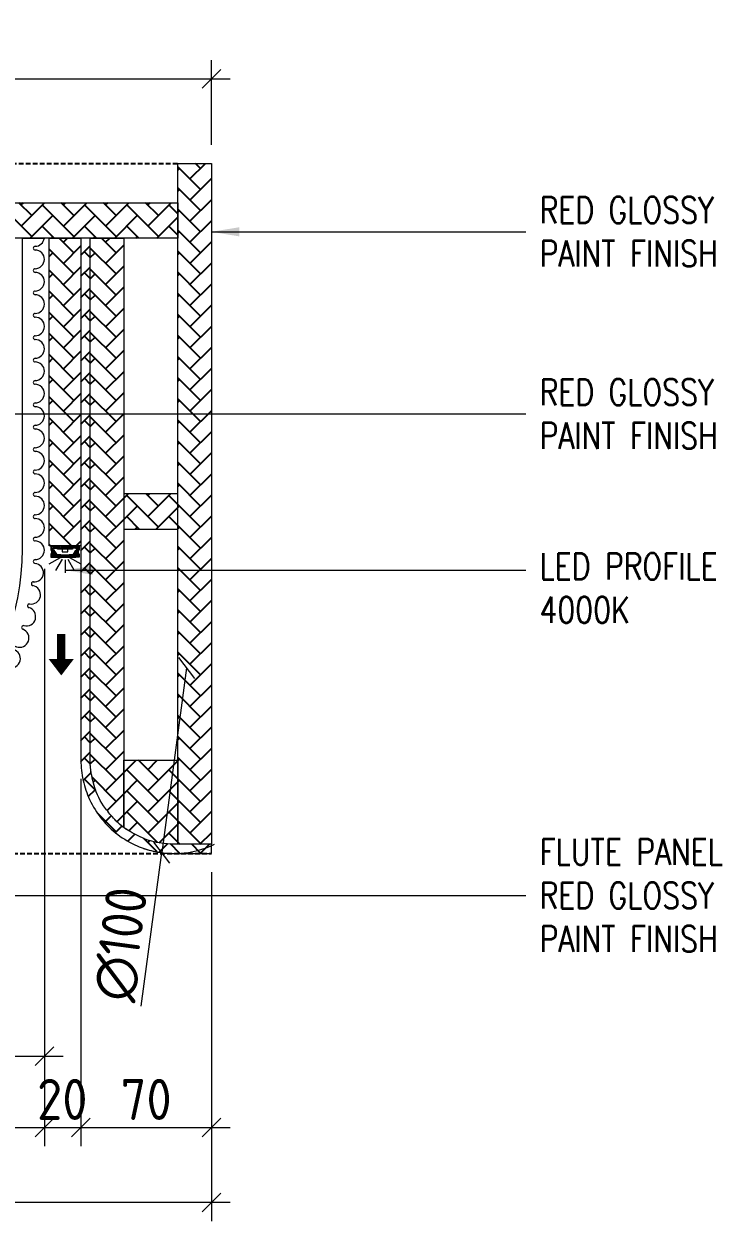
# Model space of a CAD drawing. Header units: millimetres. Extents: x 539949 to 547802, y -525020 to -515511.
# Drawn here: x 542594 to 542968, y -523536 to -522894 of the extents above; entities that cross this region are included whole.
import ezdxf

# ---------------------------------------------------------------- set-up
doc = ezdxf.new("R2010")
doc.units = ezdxf.units.MM
doc.header["$LTSCALE"] = 5
doc.header["$MEASUREMENT"] = 0
doc.set_wipeout_variables(frame=1)
doc.header["$PDMODE"] = 35
doc.linetypes.add('DASHED', pattern=[0.75, 0.5, -0.25])
for name, color, linetype in [('Acrylic - opal', 9, 'Continuous'), ('DIM-10', 1, 'Continuous'), ('EL_LIGHTING', 2, 'Continuous'), ('HATCH', 8, 'Continuous'), ('L-Det Tag', 7, 'Continuous')]:
    doc.layers.add(name, color=color, linetype=linetype)
for name, color, linetype, lineweight in [('aluminium', 6, 'Continuous', 0), ('LED lights', 1, 'Continuous', 0), ('MDF', 41, 'Continuous', 0)]:
    doc.layers.add(name, color=color, linetype=linetype, lineweight=lineweight)
doc.layers.add('LED 4600K', color=41, linetype='Continuous', true_color=0xebd690)
doc.styles.add('ABRA', font='romans.shx', dxfattribs={"width": 0.8, "bigfont": 'bigfont.shx'})
doc.styles.add('ISOCP', font='isocp.shx')
doc.styles.get("Standard").update_dxf_attribs({"font": 'arial.ttf'})
doc.dimstyles.new('dim', dxfattribs={"dimtxt": 2, "dimasz": 2, "dimexe": 1, "dimexo": 1, "dimgap": 1, "dimtad": 1, "dimdec": 0, "dimdsep": 46, "dimtxsty": 'Standard', "dimblk": 'OBLIQUE', "dimcen": 0, "dimdle": 1, "dimclrd": 1, "dimclre": 1, "dimclrt": 1, "dimadec": 0, "dimazin": 0, "dimtfac": 1, "dimtdec": 0, "dimtix": 1, "dimtmove": 0, "dimatfit": 3, "dimfxl": 1, "dimlwd": 0, "dimlwe": 0, "dimarcsym": 0})
doc.dimstyles.new('DL - 10', dxfattribs={"dimscale": 10, "dimtxt": 2.2, "dimasz": 1, "dimexe": 1, "dimexo": 1, "dimgap": 0.4, "dimtad": 1, "dimdec": 0, "dimdsep": 46, "dimtxsty": 'ISOCP', "dimblk": 'OBLIQUE', "dimcen": 0.5, "dimdle": 1, "dimclrd": 256, "dimclre": 256, "dimclrt": 2, "dimadec": 0, "dimazin": 2, "dimtfac": 1, "dimtdec": 0, "dimtix": 1, "dimtmove": 1, "dimatfit": 3, "dimldrblk": 'OPEN90', "dimfxl": 1, "dimlwd": 9, "dimlwe": 9, "dimarcsym": 0})
pattern_1 = [(45, (14015.82022846141, -6019.838075066451), (0, 11.31370849898476), [24, -8]), (135, (14021.47708271141, -6014.181220816451), (9e-16, 11.31370849898476), [24, -8])]

# ---------------------------------------------------------------- blocks, each defined once
blk = doc.blocks.new('A$C3e9ea4c4')
at = {"layer": 'MDF'}
for p, q in [((128.3249224240566, 309.5067332097678), (140.278954432794, 309.5067332097678)), ((0, 0), (0, 11.64314068603562))]:
    blk.add_line(p, q, dxfattribs=at)
blk.add_lwpolyline([(128.3249224240566, 309.5067332097678), (128.324922424159, 142.6820913089323, -0.4107428669992408), (0, 11.64314068609383)], format="xyb", dxfattribs=at)
for centre, radius, start, end in [((135.3129736228148, 310.0889999827486), 5, 270.0000000133402, 353.3125405839946), ((135.3412560072029, 304.0890666409978), 1, 90.27007787238209, 269.729922127618), ((135.3129736228148, 298.0891332992469), 5, 270.0000000133402, 89.72992211427785), ((135.3412560072029, 292.089199957496), 1, 90.27007787238209, 269.729922127618), ((135.3129736228148, 286.0892666157451), 5, 270.0000000133402, 89.72992211427785), ((135.3412560072029, 280.0893332739943), 1, 90.27007787238209, 269.729922127618), ((135.3129736228148, 274.0893999322434), 5, 270.0000000133402, 89.72992211427785), ((135.3412560072029, 268.0894665904925), 1, 90.27007787238209, 269.729922127618), ((135.3129736228148, 262.0895332487416), 5, 270.0000000133402, 89.72992211427785), ((135.3412560072029, 256.0895999069908), 1, 90.27007787238209, 269.729922127618), ((135.3129736228148, 250.0896665652399), 5, 270.0000000133402, 89.72992211427785), ((135.3412560072029, 244.089733223489), 1, 90.27007787238209, 269.729922127618), ((135.3129736228148, 238.0897998817381), 5, 270.0000000133402, 89.72992211427785), ((135.3412560072029, 232.0898665399873), 1, 90.27007787238209, 269.729922127618), ((135.3129736228148, 226.0899331982364), 5, 270.0000000133402, 89.72992211427785), ((135.3412560072029, 220.0899998564855), 1, 90.27007787238209, 269.729922127618), ((135.3129736228148, 214.0900665147346), 5, 270.0000000133402, 89.72992211427785), ((135.3412560072029, 208.0901331729838), 1, 90.27007787238209, 269.729922127618), ((135.3129736228148, 202.0901998312329), 5, 270.0000000133402, 89.72992211427785), ((135.3412560072029, 196.090266489482), 1, 90.27007787238209, 269.729922127618), ((135.3129736228148, 190.0903331477311), 5, 270.0000000133402, 89.72992211427785), ((135.3412560072029, 184.0903998059803), 1, 90.27007787238209, 269.729922127618), ((135.3129736228148, 178.0904664642294), 5, 270.0000000133402, 89.72992211427785), ((135.3412560072029, 172.0905331224785), 1, 90.27007787238209, 269.729922127618), ((135.3129736228148, 166.0905997807276), 5, 270.0000000133402, 89.72992211427785), ((135.3412560072029, 160.0906664389768), 1, 90.27007787238209, 269.729922127618), ((135.3129736228148, 154.0907330972259), 5, 270.0000000133402, 89.72992211427785), ((135.3412560072029, 148.090799755475), 1, 90.27007787238209, 269.729922127618), ((135.3129736228148, 142.0908664137241), 5, 270.0000000133402, 89.72992211427785), ((135.3412560072029, 136.0909330719733), 1, 90.27007787238209, 269.729922127618), ((134.7898768008454, 130.109979442961), 5, 265.000000010094, 84.72992212105736), ((133.2245674174046, 118.2202742563677), 5, 260.0000000148117, 79.72992211993596), ((134.2942976197228, 124.1241439444129), 0.9999999999999998, 80.270077875439, 259.7299221336571), ((130.628958422225, 106.5122386894072), 5, 255.0000000174988, 74.72992211427476), ((132.2105426378548, 112.3065821993514), 0.9999999999999998, 80.270077875439, 259.7299221336571), ((127.0228039668873, 95.0749779624748), 5, 250.0000000164746, 69.72992213100048), ((129.1014787763124, 100.7033979038824), 1, 70.27007787989655, 249.7299221310004), ((124.9972826533485, 89.427211731032), 1, 70.27007787989655, 249.7299221310004), ((122.433549064328, 83.99553653568728), 5, 245.0000000122923, 64.72992212113797), ((116.8961207155371, 73.35823564819293), 5, 240.0000000148256, 59.72992212261182), ((119.9205806497484, 78.54018915101187), 1, 60.27007786594896, 239.7299221226118), ((110.4526620936813, 63.24403158266796), 5, 235.0000000140765, 54.72992212209017), ((113.9206473079976, 68.14799976110226), 1, 60.27007786594896, 239.7299221226118), ((107.0305601839209, 58.30793556844583), 1, 50.27007788304229, 229.7299221254669), ((103.1522118095309, 53.7298995393212), 5, 230.0000000155846, 49.72992212546689), ((95.05033069790807, 44.88824780745199), 5, 225.0000000165077, 44.72992211304084), ((99.31719456193969, 49.11550437746337), 1, 50.27007788304229, 229.7299221254669), ((86.20867896627169, 36.78636669594562), 4.999999999999999, 220.0000000104629, 39.72992213104735), ((90.8230741280131, 40.62138394353678), 0.9999999999999998, 40.2700778698327, 219.7299221310474), ((76.69454692280851, 29.4859164119116), 5, 215.0000000146114, 34.72992212807208), ((81.63064293703064, 32.90801832155557), 0.9999999999999998, 40.2700778698327, 219.7299221310474), ((71.79057874449063, 26.0179311974789), 1, 30.27007787450782, 209.729922131155), ((55.94304196978919, 17.50502944114851), 4.999999999999999, 205.0000000161167, 24.72992211971414), ((61.39838935458101, 20.01799785572803), 1, 30.27007787450782, 209.729922131155), ((66.58034285728354, 23.04245778993936), 4.999999999999999, 210.0000000166179, 29.72992211626291), ((44.86360054288525, 12.91577453858918), 4.999999999999999, 200.0000000162934, 19.72992211696418), ((50.51136677444447, 14.94129585212795), 1, 20.27007787838508, 199.7299221295212), ((15.81443456106354, 5.644280886102933), 0.9999999999540251, 10.27007785321647, 189.7299221454108), ((21.71830424910877, 6.714011088071857), 5, 190.0000000120425, 9.729922117986852), ((27.63199630612507, 7.728035867621657), 0.9999999999999998, 10.27007787618781, 189.729922124561), ((33.42633981595282, 9.309620083251502), 5, 195.0000000164416, 14.72992212037847), ((39.23518060159404, 10.83709972916404), 1, 20.27007787838508, 199.7299221295212), ((-1.887888454832137, 4.350248354428913), 4.742234026600902, 293.4595209432931, 3.043537963269306), ((3.851171315182, 4.593779957329389), 1.003548734861233, 6.812655809050626, 179.5286179579505), ((9.833598018623888, 5.154644990747329), 5.005500930235281, 185.0627842244553, 3.672646053161126)]:
    blk.add_arc(centre, radius, start, end, dxfattribs=at)
blk = doc.blocks.new('LED profile EN-ALH-01S')
blk.add_wipeout([(7.601337410047567, 5.861977570020827e-14), (-7.601337410047565, 5.861977570020827e-14), (-7.601337410107323, -2.2044709216110725), (-7.3761035501433, -2.5471782449850817), (-7.2802227580299865, -2.77518803315413), (-7.226261406990452, -2.967565523915672), (-7.183838591590356, -3.353493462030686), (-7.1972838294874135, -3.574921022003908), (-7.239021107237691, -3.7973242245095804), (-7.319846420480359, -4.041111407346751), (-7.468687077144336, -4.326066551213049), (-7.598662590115676, -4.503484380300417), (-7.5986625899531655, -5.99999940377802), (7.598662589953168, -5.99999940377802), (7.598662590115679, -4.503484380300417), (7.598662555905542, -4.503484339148752), (7.381187240777176, -4.1739920508760235), (7.227794222419799, -3.7504619240001666), (7.183837376254384, -3.355582630439301), (7.209225777276204, -3.0546962976174523), (7.209225781759761, -3.054696271238562), (7.347155936086802, -2.607350279282798), (7.601337410047567, -2.2044709216826206)]).dxf.layer = 'aluminium'
at = {"layer": 'HATCH', "lineweight": 0}
h = blk.add_hatch(dxfattribs=at)
h.set_pattern_fill('ANSI31', color=256, scale=5, style=0)
h.set_pattern_definition([(45, (-29047.12291296026, -2919.527889410397), (-0.4419417382415922, 0.4419417382415922), [])])
h.paths.add_polyline_path([(7.601337410047563, 5.68e-14), (-7.601337410047563, 5.68e-14), (-7.601337410047563, -2.20447092168115, -0.3620347735553132), (-7.598662589953165, -4.503484380104965), (-7.598662589953165, -5.99999940377802), (-5.683698659453512, -5.99999940377802), (-6.530086448827205, -2.928575041265333), (-5.579756278842979, -2.928575041265333), (-5.579756278842979, -2.227186841901471), (-6.251289286836254, -2.227186841901471), (-6.251289286836254, -1.431954854710511, -0.1475385407479518), (-5.540307432293048, -1.25167775672378), (-3.814099653525773, -1.25167775672378), (-3.814099653525773, -1.005181376210601), (-3.333214294325444, -1.005181376210601), (-3.333214294325444, -1.251677756723836), (-2.735750799096422, -1.251677756723836), (-2.735750799096422, -1.005181376210601), (-2.254865439896093, -1.005181376210601), (-2.254865439896093, -1.251677756723836), (2.254865439899731, -1.251677756723836), (2.254865439899731, -1.005181376210601), (2.735750799096422, -1.005181376210601), (2.735750799096422, -1.251677756723836), (3.333214294325444, -1.251677756723836), (3.333214294325444, -1.005181376210601), (3.814099653525773, -1.005181376210601), (3.814099653525773, -1.251677756723836), (4.000000000003638, -1.251677756723836), (5.58079487460418, -1.25167775672378, -0.1475385407479502), (6.291776729147387, -1.431954854710511), (6.291776729147387, -2.227186841901471), (5.620243721154111, -2.227186841901471), (5.620243721154111, -2.928575041265333), (6.570573891138338, -2.928575041265333), (5.724186101764644, -5.99999940377802), (7.598662589953165, -5.99999940377802), (7.598662589953165, -4.503484380104965, -0.3620347735553138), (7.601337410047563, -2.20447092168115)])
h = blk.add_hatch(dxfattribs=at)
h.set_pattern_fill('DOTS', color=256, scale=5, style=0)
h.set_pattern_definition([(0, (-29047.12291296026, -2919.527889410397), (0.15625, 0.3125), [0, -0.3125])])
edge = h.paths.add_edge_path()
edge.add_line((-6.530086448827205, -2.928575041265503), (-5.683698659453512, -5.99999940377802))
edge.add_line((-5.683698659453512, -5.99999940377802), (5.724186101764644, -5.99999940377802))
edge.add_line((5.724186101764644, -5.99999940377802), (6.570573891138338, -2.928575041265503))
edge.add_line((6.570573891138338, -2.928575041265503), (5.620243721154111, -2.928575041265503))
edge.add_line((5.620243721154111, -2.928575041265503), (4.567765004121611, -4.757869329645928))
edge.add_arc((0.0202437198540979, 53.54314441312376), 58.47809977474888, 265.53992579296465, 274.46008170154875, ccw=False)
edge.add_line((-4.527269938411337, -4.75786992447911), (-5.579756278842979, -2.928575041265503))
edge.add_line((-5.579756278842979, -2.928575041265503), (-6.530086448827205, -2.928575041265503))
at = {"layer": 'Acrylic - opal', "color": 8}
blk.add_lwpolyline([(-6.530086448827205, -2.928575041265503), (-5.683698659453512, -5.99999940377802), (5.724186101764644, -5.99999940377802), (6.570573891138338, -2.928575041265503), (5.620243721154111, -2.928575041265503), (4.567765004121611, -4.757869329645928, -0.0389411883915571), (-4.527269938411337, -4.75786992447911), (-5.579756278842979, -2.928575041265503)], format="xyb", close=True, dxfattribs=at)
at = {"layer": 'aluminium'}
for p, q in [((7.601337410047563, 5.68e-14), (-7.601337410047563, 5.68e-14)), ((-7.601337410047563, 5.68e-14), (-7.601337410047563, -2.20447092168115)), ((7.601337410047563, 5.68e-14), (7.601337410047563, -2.20447092168115)), ((-7.598662589953165, -4.503484380105988), (-7.598662589953165, -5.99999940377802)), ((-7.598662589953165, -5.99999940377802), (-5.683698659453512, -5.99999940377802)), ((-6.251289286836254, -2.227186841901471), (-6.251289286836254, -1.431954854712558)), ((-5.579756278842979, -2.227186841901471), (-6.251289286836254, -2.227186841901471)), ((-5.579756278842979, -2.928575041265333), (-5.579756278842979, -2.227186841901471)), ((-5.54030743228941, -1.25167775672378), (-3.814099653525773, -1.25167775672378)), ((-3.814099653525773, -1.25167775672378), (-3.814099653525773, -1.005181376210601)), ((-3.814099653525773, -1.005181376210601), (-3.333214294325444, -1.005181376210601)), ((-3.333214294325444, -1.005181376210601), (-3.333214294325444, -1.25167775672378)), ((-3.333214294325444, -1.25167775672378), (-2.735750799096422, -1.25167775672378)), ((-2.735750799096422, -1.25167775672378), (-2.735750799096422, -1.005181376210601)), ((-2.735750799096422, -1.005181376210601), (-2.254865439896093, -1.005181376210601)), ((-2.254865439896093, -1.005181376210601), (-2.254865439896093, -1.25167775672378)), ((2.254865439899731, -1.25167775672378), (-2.254865439896093, -1.25167775672378)), ((2.735750799096422, -1.005181376210601), (2.254865439899731, -1.005181376210601)), ((2.254865439899731, -1.005181376210601), (2.254865439899731, -1.25167775672378)), ((2.735750799096422, -1.25167775672378), (2.735750799096422, -1.005181376210601)), ((3.333214294325444, -1.25167775672378), (2.735750799096422, -1.25167775672378)), ((3.814099653525773, -1.005181376210601), (3.333214294325444, -1.005181376210601)), ((3.333214294325444, -1.005181376210601), (3.333214294325444, -1.25167775672378)), ((3.814099653525773, -1.25167775672378), (3.814099653525773, -1.005181376210601)), ((5.58079487460418, -1.25167775672378), (3.814099653525773, -1.25167775672378)), ((5.620243721154111, -2.928575041265333), (5.620243721154111, -2.227186841901471)), ((5.620243721154111, -2.227186841901471), (6.291776729147387, -2.227186841901471)), ((7.598662589953165, -5.99999940377802), (5.724186101764644, -5.99999940377802)), ((6.291776729147387, -2.227186841901471), (6.291776729147387, -1.431954854712558)), ((7.598662589953165, -4.503484380105988), (7.598662589953165, -5.99999940377802))]:
    blk.add_line(p, q, dxfattribs=at)
for centre, radius, start, end in [((-8.979483271934441, -3.355582630439301), 1.795645895680061, 320.2626265201329, 39.87069660309438), ((-5.596973229621653, -2.520331199968268), 1.269918332666748, 87.4425210421038, 121.0136738682336), ((5.637460671932786, -2.520331199968268), 1.269918332666748, 58.98632613176637, 92.5574789578962), ((8.979483271934441, -3.355582630439301), 1.795645895680061, 140.1293033969056, 219.7373734798671)]:
    blk.add_arc(centre, radius, start, end, dxfattribs=at)
at = {"layer": 'LED lights', "color": 1, "lineweight": 5, "true_color": 0xff0004}
for p, q in [((-2.431757037174975, -6.15565333672788), (-8.475371422824537, -9.644935729217138)), ((8.475371422860917, -9.644935729217138), (2.431757037211355, -6.15565333672788)), ((-1.403975580000406, -7.18343479390245), (-4.893257972431456, -13.22704917955201)), ((3.638e-12, -7.559628916790132), (3.638e-12, -14.53819370159403)), ((4.893257972467836, -13.22704917955201), (1.403975580036786, -7.18343479390245))]:
    blk.add_line(p, q, dxfattribs=at)
at = {"layer": 'LED lights', "color": 1, "linetype": 'Continuous', "lineweight": 9, "true_color": 0xff0004}
for p, q in [((4.000000000003638, -1.251677756723836), (-3.999999999996362, -1.251677756723836)), ((-3.999999999996362, -1.251677756723836), (-3.999999999996362, -1.751677756665629)), ((-3.999999999996362, -1.751677756665629), (-1.499999999996362, -1.751677756665629)), ((-1.499999999996362, -3.251677756723836), (-1.499999999996362, -1.751677756665629)), ((-1.499999999996362, -1.751677756665629), (1.500000000032742, -1.751677756665629)), ((1.500000000032742, -3.251677756723836), (-1.499999999996362, -3.251677756723836)), ((1.500000000032742, -1.751677756665629), (1.500000000032742, -3.251677756723836)), ((1.500000000032742, -1.751677756665629), (4.000000000003638, -1.751677756665629)), ((4.000000000003638, -1.751677756665629), (4.000000000003638, -1.251677756723836))]:
    blk.add_line(p, q, dxfattribs=at)
blk = doc.blocks.new('FLECHE')
at = {"layer": 'EL_LIGHTING', "const_width": 5}
blk.add_lwpolyline([(0, 0), (0, -15)], dxfattribs=at)
at = {"layer": 'EL_LIGHTING'}
blk.add_lwpolyline([(0, -15, 15, 0, 0), (0, -24.79541368456557, 0, 0, 0)], format="xyseb", dxfattribs=at)
blk = doc.blocks.new('*U82')
at = {"layer": 'EL_LIGHTING', "xscale": 0.9, "yscale": 0.9, "zscale": 0.9, "rotation": 90}
blk.add_blockref('FLECHE', (-11.15793615805451, 0), dxfattribs=at)
blk = doc.blocks.new('*U83')
at = {"layer": 'LED 4600K', "color": 0, "linetype": 'ByBlock', "lineweight": -2}
blk.add_blockref('*U82', (0, 0), dxfattribs=at)
blk = doc.blocks.new('_OBLIQUE')
at = {"color": 0, "linetype": 'ByBlock', "lineweight": -2}
blk.add_line((-0.5, -0.5), (0.5, 0.5), dxfattribs=at)
blk = doc.blocks.new('*D128')
at = {"layer": 'Defpoints', "color": 0, "transparency": 16777216}
for p in [(542694.2862968781, -522923.4193417635), (542059.2863716349, -522968.7958451393), (542694.2862968781, -522968.7958451393)]:
    blk.add_point(p, dxfattribs=at)
at = {"layer": 'DIM-10', "lineweight": 9, "transparency": 16777216}
for p, q in [((542059.2863716349, -522958.7958451393), (542059.2863716349, -522913.4193417635)), ((542694.2862968781, -522958.7958451393), (542694.2862968781, -522913.4193417635)), ((542049.2863716349, -522923.4193417635), (542704.2862968781, -522923.4193417635))]:
    blk.add_line(p, q, dxfattribs=at)
at = {"layer": 'DIM-10', "lineweight": 9, "transparency": 16777216, "xscale": 10, "yscale": 10, "zscale": 10, "rotation": 180}
blk.add_blockref('_OBLIQUE', (542059.2863716349, -522923.4193417635), dxfattribs=at)
at = {"layer": 'DIM-10', "lineweight": 9, "transparency": 16777216, "xscale": 10, "yscale": 10, "zscale": 10}
blk.add_blockref('_OBLIQUE', (542694.2862968781, -522923.4193417635), dxfattribs=at)
at = {"layer": 'DIM-10', "color": 2, "transparency": 16777216, "insert": (542376.7863342565, -522908.4193417635), "char_height": 22, "attachment_point": 5, "style": 'ISOCP'}
blk.add_mtext('635', dxfattribs=at)
blk = doc.blocks.new('_Open90')
at = {"color": 0, "linetype": 'ByBlock', "lineweight": -2}
for p, q in [((0, 0), (-1, 0)), ((-0.5, 0.5), (0, 0)), ((0, 0), (-0.5, -0.5))]:
    blk.add_line(p, q, dxfattribs=at)
blk = doc.blocks.new('*D96')
at = {"layer": 'Defpoints', "color": 0, "transparency": 16777216}
for p in [(542148.8606434761, -523175.7488529904), (542604.7213686008, -523176.1981635743), (542604.7213686008, -523485.6633463884)]:
    blk.add_point(p, dxfattribs=at)
at = {"layer": 'DIM-10', "lineweight": 9, "transparency": 16777216}
for p, q in [((542148.8606434761, -523185.7488529904), (542148.8606434761, -523495.6633463884)), ((542604.7213686008, -523186.1981635743), (542604.7213686008, -523495.6633463884)), ((542138.8606434761, -523485.6633463884), (542614.7213686008, -523485.6633463884))]:
    blk.add_line(p, q, dxfattribs=at)
at = {"layer": 'DIM-10', "lineweight": 9, "transparency": 16777216, "xscale": 10, "yscale": 10, "zscale": 10, "rotation": 180}
blk.add_blockref('_OBLIQUE', (542148.8606434761, -523485.6633463884), dxfattribs=at)
at = {"layer": 'DIM-10', "lineweight": 9, "transparency": 16777216, "xscale": 10, "yscale": 10, "zscale": 10}
blk.add_blockref('_OBLIQUE', (542604.7213686008, -523485.6633463884), dxfattribs=at)
at = {"layer": 'DIM-10', "color": 2, "transparency": 16777216, "insert": (542376.7910060384, -523470.6633463884), "char_height": 22, "attachment_point": 5, "style": 'ISOCP'}
blk.add_mtext('456', dxfattribs=at)
blk = doc.blocks.new('*D132')
at = {"layer": 'Defpoints', "color": 0, "transparency": 16777216}
for p in [(542604.7213686008, -523176.2217323371), (542624.3268684074, -523288.8399446277), (542624.3268684074, -523485.6633463884)]:
    blk.add_point(p, dxfattribs=at)
at = {"layer": 'DIM-10', "lineweight": 9, "transparency": 16777216}
for p, q in [((542604.7213686008, -523186.2217323371), (542604.7213686008, -523495.6633463884)), ((542624.3268684074, -523298.8399446277), (542624.3268684074, -523495.6633463884)), ((542594.7213686008, -523485.6633463884), (542634.3268684074, -523485.6633463884))]:
    blk.add_line(p, q, dxfattribs=at)
at = {"layer": 'DIM-10', "lineweight": 9, "transparency": 16777216, "xscale": 10, "yscale": 10, "zscale": 10, "rotation": 180}
blk.add_blockref('_OBLIQUE', (542604.7213686008, -523485.6633463884), dxfattribs=at)
at = {"layer": 'DIM-10', "lineweight": 9, "transparency": 16777216, "xscale": 10, "yscale": 10, "zscale": 10}
blk.add_blockref('_OBLIQUE', (542624.3268684074, -523485.6633463884), dxfattribs=at)
at = {"layer": 'DIM-10', "color": 2, "transparency": 16777216, "insert": (542614.3152814434, -523470.6611810341), "char_height": 22, "attachment_point": 5, "style": 'ISOCP'}
blk.add_mtext('20', dxfattribs=at)
blk = doc.blocks.new('*D133')
at = {"layer": 'Defpoints', "color": 0, "transparency": 16777216}
for p in [(542624.3268684074, -523288.8399446277), (542694.2862968781, -523338.7958451392), (542694.2862968781, -523485.6633463884)]:
    blk.add_point(p, dxfattribs=at)
at = {"layer": 'DIM-10', "lineweight": 9, "transparency": 16777216}
for p, q in [((542624.3268684074, -523298.8399446277), (542624.3268684074, -523495.6633463884)), ((542694.2862968781, -523348.7958451392), (542694.2862968781, -523495.6633463884)), ((542614.3268684074, -523485.6633463884), (542704.2862968781, -523485.6633463884))]:
    blk.add_line(p, q, dxfattribs=at)
at = {"layer": 'DIM-10', "lineweight": 9, "transparency": 16777216, "xscale": 10, "yscale": 10, "zscale": 10, "rotation": 180}
blk.add_blockref('_OBLIQUE', (542624.3268684074, -523485.6633463884), dxfattribs=at)
at = {"layer": 'DIM-10', "lineweight": 9, "transparency": 16777216, "xscale": 10, "yscale": 10, "zscale": 10}
blk.add_blockref('_OBLIQUE', (542694.2862968781, -523485.6633463884), dxfattribs=at)
at = {"layer": 'DIM-10', "color": 2, "transparency": 16777216, "insert": (542659.3065826427, -523470.6633463884), "char_height": 22, "attachment_point": 5, "style": 'ISOCP'}
blk.add_mtext('70', dxfattribs=at)
blk = doc.blocks.new('*D97')
at = {"layer": 'Defpoints', "color": 0, "transparency": 16777216}
for p in [(542059.2863716349, -523338.7958451392), (542694.2862968781, -523338.7958451392), (542059.2863716349, -523525.887338245)]:
    blk.add_point(p, dxfattribs=at)
at = {"layer": 'DIM-10', "lineweight": 9, "transparency": 16777216}
for p, q in [((542059.2863716349, -523348.7958451392), (542059.2863716349, -523535.887338245)), ((542694.2862968781, -523348.7958451392), (542694.2862968781, -523535.887338245)), ((542704.2862968781, -523525.887338245), (542049.2863716349, -523525.887338245))]:
    blk.add_line(p, q, dxfattribs=at)
at = {"layer": 'DIM-10', "lineweight": 9, "transparency": 16777216, "xscale": 10, "yscale": 10, "zscale": 10, "rotation": 180}
blk.add_blockref('_OBLIQUE', (542059.2863716349, -523525.887338245), dxfattribs=at)
at = {"layer": 'DIM-10', "lineweight": 9, "transparency": 16777216, "xscale": 10, "yscale": 10, "zscale": 10}
blk.add_blockref('_OBLIQUE', (542694.2862968781, -523525.887338245), dxfattribs=at)
at = {"layer": 'DIM-10', "color": 2, "transparency": 16777216, "insert": (542366.7862968781, -523510.887338245), "char_height": 22, "attachment_point": 5, "style": 'ISOCP'}
blk.add_mtext('635', dxfattribs=at)
blk = doc.blocks.new('*D94')
at = {"layer": 'Defpoints', "color": 0, "transparency": 16777216}
for p in [(542680.9479997351, -523239.3296540388), (542667.6183531471, -523338.3494005889)]:
    blk.add_point(p, dxfattribs=at)
at = {"layer": 'DIM-10', "lineweight": 9, "transparency": 16777216}
for p in [(542680.9479997351, -523239.3296540388), (542656.5427917556, -523420.6245963073)]:
    blk.add_line(p, (542667.6183531471, -523338.3494005889), dxfattribs=at)
blk.add_arc((542674.2831764411, -523288.8395273138), 49.95645525108557, 250.8640142910295, 295.8013289228212, dxfattribs=at)
at = {"layer": 'DIM-10', "lineweight": 9, "transparency": 16777216, "xscale": 10, "yscale": 10, "zscale": 10}
for p, rotation in [((542680.9479997351, -523239.3296540388), 262.3331586138464), ((542667.6183531471, -523338.3494005889), 82.33315861384642)]:
    blk.add_blockref('_OBLIQUE', p, dxfattribs=dict(at, rotation=rotation))
at = {"layer": 'DIM-10', "color": 2, "transparency": 16777216, "insert": (542645.8805372807, -523387.3964143855), "char_height": 22, "attachment_point": 5, "rotation": 82.33315861384644, "style": 'ISOCP'}
blk.add_mtext('∅100', dxfattribs=at)
blk = doc.blocks.new('*D136')
at = {"layer": 'Defpoints', "color": 0, "transparency": 16777216}
for p in [(542604.7213686008, -523176.1981635743), (542464.4084088652, -523318.6754181624), (542604.7213686008, -523447.5039729882)]:
    blk.add_point(p, dxfattribs=at)
at = {"layer": 'DIM-10', "lineweight": 9, "transparency": 16777216}
for p, q in [((542604.7213686008, -523186.1981635743), (542604.7213686008, -523457.5039729882)), ((542464.4084088652, -523328.6754181624), (542464.4084088652, -523457.5039729882)), ((542454.4084088652, -523447.5039729882), (542614.7213686008, -523447.5039729882))]:
    blk.add_line(p, q, dxfattribs=at)
at = {"layer": 'DIM-10', "lineweight": 9, "transparency": 16777216, "xscale": 10, "yscale": 10, "zscale": 10, "rotation": 180}
blk.add_blockref('_OBLIQUE', (542464.4084088652, -523447.5039729882), dxfattribs=at)
at = {"layer": 'DIM-10', "lineweight": 9, "transparency": 16777216, "xscale": 10, "yscale": 10, "zscale": 10}
blk.add_blockref('_OBLIQUE', (542604.7213686008, -523447.5039729882), dxfattribs=at)
at = {"layer": 'DIM-10', "color": 2, "transparency": 16777216, "insert": (542534.564888733, -523432.5039729882), "char_height": 22, "attachment_point": 5, "style": 'ISOCP'}
blk.add_mtext('140', dxfattribs=at)

msp = doc.modelspace()

# ---------------------------------------------------------------- hatches: boundary and pattern name
at = {"layer": 'HATCH'}
h = msp.add_hatch(dxfattribs=at)
h.set_pattern_fill('AR-HBONE', color=256, scale=2)
h.set_pattern_definition(pattern_1)
h.paths.add_polyline_path([(542676.2862968781, -522968.7958451393), (542694.2862968781, -522968.7958451393), (542694.2862968781, -523333.7958451392), (542676.2862968781, -523333.7958451392)])
h = msp.add_hatch(dxfattribs=at)
h.set_pattern_fill('AR-HBONE', color=256, scale=2)
h.set_pattern_definition([(45, (14015.82022846141, -5999.846894964168), (0, 11.31370849898476), [24, -8]), (135, (14021.47708271141, -5994.190040714168), (9e-16, 11.31370849898476), [24, -8])])
h.paths.add_polyline_path([(542077.2863716349, -522989.8577608211), (542676.2862968781, -522989.8577608211), (542676.2862968781, -523008.8029010574), (542077.2863716349, -523008.8029010574)])
h = msp.add_hatch(dxfattribs=at)
h.set_pattern_fill('AR-HBONE', color=256, scale=2)
h.set_pattern_definition(pattern_1)
h.paths.add_polyline_path([(542607.2758893988, -523008.8029010574), (542624.3268684074, -523008.8029010574), (542624.3268684074, -523173.8478825356), (542607.2758893988, -523173.8478825356)])
h = msp.add_hatch(dxfattribs=at)
h.set_pattern_fill('AR-HBONE', color=256, scale=2)
h.set_pattern_definition([(45, (14015.82022846141, -6703.702954560169), (0, 11.31370849898476), [24, -8]), (135, (14021.47708271141, -6698.046100310169), (9e-16, 11.31370849898476), [24, -8])])
edge = h.paths.add_edge_path()
edge.add_line((542694.2862968781, -523333.7958451392), (542676.2862968781, -523333.7958451392))
edge.add_arc((542676.2862968781, -523248.9827693608), 84.81307577841407, 265.02800299177784, 270, ccw=False)
edge.add_arc((542672.0121740141, -523298.1127647555), 35.49751460615872, 247.453419301569, 265.02800299177835, ccw=False)
edge.add_arc((542682.898746951, -523271.8905702832), 63.88978385774003, 238.6549872250184, 247.4534193014547, ccw=False)
edge.add_arc((542667.4677982678, -523297.2251640589), 34.2257345885319, 223.1409112020885, 238.65498722506618, ccw=False)
edge.add_arc((542694.73925818, -523271.6684338953), 71.6005788342934, 216.8803504244015, 223.1409112020627, ccw=False)
edge.add_arc((542667.1622093503, -523292.3590825778), 37.12454998737412, 195.7192242071019, 216.8803504244239, ccw=False)
edge.add_arc((542722.1639269779, -523276.8788825435), 94.26320183606167, 192.3323807253385, 195.7192242072044, ccw=False)
edge.add_arc((542662.525467611, -523289.9174809096), 33.21608165001354, 178.1409820477449, 192.3323807253522, ccw=False)
edge.add_line((542629.3268684074, -523288.8399415369), (542629.3268684074, -523008.8029010574))
edge.add_line((542629.3268684074, -523008.8029010574), (542624.3268684074, -523008.8029010574))
edge.add_line((542624.3268684074, -523008.8029010574), (542624.3268684074, -523288.8399446277))
edge.add_arc((542674.28227968, -523288.8399446277), 49.95541127260964, 180, 192.4949818083493)
edge.add_arc((542674.2833568015, -523288.8397059346), 49.95651452468786, 192.4949818083545, 204.8896481378932)
edge.add_arc((542674.2824091782, -523288.8401455986), 49.95546987432041, 204.8896481378844, 218.8629616108906)
edge.add_arc((542674.283176441, -523288.8395273141), 49.95645525137738, 218.8629616108966, 232.7295267544594)
edge.add_arc((542674.2825799965, -523288.8403110972), 49.95547033412608, 232.7295267544067, 246.7159342343175)
edge.add_arc((542674.283035419, -523288.839252808), 49.95662245631573, 246.7159342342645, 257.1014623897424)
edge.add_arc((542674.2827580125, -523288.84046417), 49.95537973663853, 257.1014623897637, 268.9234001602261)
edge.add_line((542673.3441410757, -523338.7870252416), (542694.2862968781, -523338.7958451392))
edge.add_line((542694.2862968781, -523338.7958451392), (542694.2862968781, -523333.7958451392))
h = msp.add_hatch(dxfattribs=at)
h.set_pattern_fill('AR-HBONE', color=256, scale=2)
h.set_pattern_definition(pattern_1)
edge = h.paths.add_edge_path()
edge.add_line((542629.3268684074, -523008.8029010574), (542647.3268684074, -523008.8029010574))
edge.add_line((542647.3268684074, -523008.8029010574), (542647.3268684074, -523324.8972411852))
edge.add_arc((542667.4677982677, -523297.225164059), 34.22573458836673, 223.1409112020813, 233.9512586887613, ccw=False)
edge.add_arc((542694.73925818, -523271.6684338953), 71.60057883428985, 216.8803504244013, 223.1409112020629, ccw=False)
edge.add_arc((542667.1622093504, -523292.3590825776), 37.12454998746308, 195.7192242074263, 216.880350424533, ccw=False)
edge.add_arc((542722.1639269779, -523276.8788825441), 94.26320183591365, 192.3323807250113, 195.7192242069513, ccw=False)
edge.add_arc((542662.5254676112, -523289.9174809096), 33.2160816501984, 181.8590179522404, 192.3323807253163, ccw=False)
edge.add_line((542629.3268684074, -523290.9950202823), (542629.3268684074, -523008.8029010574))
h = msp.add_hatch(dxfattribs=at)
h.set_pattern_fill('AR-HBONE', color=256, scale=2)
h.set_pattern_definition(pattern_1)
h.paths.add_polyline_path([(542647.3268684074, -523164.8919886565), (542676.2862968781, -523164.8919886565), (542676.2862968781, -523145.9468484202), (542647.3268684074, -523145.9468484202)])
h = msp.add_hatch(dxfattribs=at)
h.set_pattern_fill('AR-HBONE', color=256, scale=2)
h.set_pattern_definition(pattern_1)
edge = h.paths.add_edge_path()
edge.add_line((542647.3268684074, -523288.8399415369), (542676.2862968781, -523288.8399415369))
edge.add_line((542676.2862968781, -523288.8399415369), (542676.2862968781, -523333.7958451392))
edge.add_arc((542676.2862968781, -523248.9827693608), 84.81307577840734, 265.0280029917776, 270.0000000000002, ccw=False)
edge.add_arc((542672.0121740141, -523298.1127647556), 35.49751460606097, 247.4534193012886, 265.0280029917541, ccw=False)
edge.add_arc((542682.8987469513, -523271.8905702833), 63.88978385769892, 238.6549872247538, 247.45341930110249, ccw=False)
edge.add_arc((542667.4677982676, -523297.2251640583), 34.22573458890452, 233.95125868971388, 238.654987225958, ccw=False)
edge.add_line((542647.3268684074, -523324.8972411852), (542647.3268684074, -523288.8399415369))

# ---------------------------------------------------------------- linework, layer by layer
at = {"layer": 'HATCH', "linetype": 'DASHED'}
for p, q in [((542077.2863716349, -522968.7958451393), (542676.2862968781, -522968.7958451393)), ((542059.2863716349, -523338.7958451392), (542694.2862968781, -523338.7958451392))]:
    msp.add_line(p, q, dxfattribs=at)
at = {"layer": 'MDF'}
for points in [[(542676.2862968781, -522968.7958451393), (542694.2862968781, -522968.7958451393), (542694.2862968781, -523333.7958451392), (542676.2862968781, -523333.7958451392)], [(542077.2863716349, -522989.8577608211), (542676.2862968781, -522989.8577608211), (542676.2862968781, -523008.8029010574), (542077.2863716349, -523008.8029010574)], [(542607.2758893988, -523008.8029010574), (542624.3268684074, -523008.8029010574), (542624.3268684074, -523173.8478825356), (542607.2758893988, -523173.8478825356)], [(542647.3268684074, -523164.8919886565), (542676.2862968781, -523164.8919886565), (542676.2862968781, -523145.9468484202), (542647.3268684074, -523145.9468484202)]]:
    msp.add_lwpolyline(points, close=True, dxfattribs=at)
msp.add_lwpolyline([(542694.2862968781, -523333.7958451392), (542676.2862968781, -523333.7958451392, -0.0216978336709919), (542668.9356453245, -523333.4767084614, -0.0768342512643646), (542658.401205535, -523330.8971372563, -0.038409273530996), (542649.6639054383, -523326.4556671035, -0.0677965137859518), (542642.4941624539, -523320.6285489072, -0.0273236463812018), (542637.466633554, -523314.6392304652, -0.0925961193217121), (542631.4260841637, -523302.4169933157, -0.0147789683581851), (542630.0758462403, -523297.0118556584, -0.0620009215675352), (542629.3268684074, -523288.8399415369), (542629.3268684074, -523008.8029010574), (542624.3268684074, -523008.8029010574), (542624.3268684074, -523288.8399446277, 0.0545737253431477), (542625.5100643209, -523299.648002935, 0.0541347233281961), (542628.9667998618, -523309.8650004766, 0.0610457434481406), (542635.3846361387, -523320.1851966103, 0.060578243493904), (542644.0306271373, -523328.5941582633, 0.0611030899436866), (542654.5356789872, -523334.7272255372, 0.0453464589204795), (542663.1314565511, -523337.5353144147, 0.0516287338700311), (542673.3441410757, -523338.7870252416), (542694.2862968781, -523338.7958451392), (542694.2862968781, -523333.7958451392)], format="xyb", dxfattribs=at)
for points in [[(542629.3268684074, -523008.8029010574), (542647.3268684074, -523008.8029010574), (542647.3268684074, -523324.8972411852, -0.0472040528120168), (542642.4941624539, -523320.6285489072, -0.0273236463812032), (542637.466633554, -523314.6392304652, -0.0925961193207653), (542631.4260841637, -523302.4169933158, -0.014778968358508), (542630.0758462403, -523297.0118556584, -0.0457305045113863), (542629.3268684074, -523290.9950202823)], [(542647.3268684074, -523288.8399415369), (542676.2862968781, -523288.8399415369), (542676.2862968781, -523333.7958451392, -0.0216978336709936), (542668.9356453245, -523333.4767084614, -0.0768342512654885), (542658.4012055349, -523330.8971372563, -0.0384092735306129), (542649.6639054383, -523326.4556671034, -0.02052676976377), (542647.3268684074, -523324.8972411852)]]:
    msp.add_lwpolyline(points, format="xyb", close=True, dxfattribs=at)

# ---------------------------------------------------------------- block references
at = {"layer": 'LED 4600K', "extrusion": (0, 0, -1), "zscale": -1, "rotation": 270}
msp.add_blockref('*U83', (-542613.764487885, -523232.1742659562), dxfattribs=at)
at = {"layer": 'MDF'}
msp.add_blockref('A$C3e9ea4c4', (542464.4084088652, -523318.3008143695), dxfattribs=at)

# ---------------------------------------------------------------- texts
at = {"layer": 'L-Det Tag', "color": 7, "char_height": 14, "attachment_point": 4, "style": 'ABRA'}
for s, width, heights, insert in [('{\\Fromans|c0;RED GLOSSY PAINT FINISH}', 109.2785587540781, [-37.33333333333334], (542870.232133979, -523005.4437693164)), ('{\\Fromans|c0;RED GLOSSY PAINT FINISH}', 109.2785587540781, [-37.33333333333334], (542870.232133979, -523103.0831439078)), ('{\\Fromans|c0;LED PROFILE 4000K }', 110.6089470242802, [-37.33333333333334], (542870.232133979, -523196.4816527747)), ('{\\Fromans|c0;FLUTE PANEL RED GLOSSY PAINT FINISH}', 118.8103145410493, [-60.66666666666668], (542870.232133979, -523361.2665991904))]:
    msp.add_mtext_dynamic_manual_height_columns(s, width=width, gutter_width=23.96974880894857, heights=heights, dxfattribs=dict(at, insert=insert))

# ---------------------------------------------------------------- dimensions: what is measured, and where the dimension line sits
at = {"layer": 'DIM-10'}
for base, p1, p2, picture, middle in [((542694.2862968781, -522923.4193417635), (542059.2863716349, -522968.7958451393), (542694.2862968781, -522968.7958451393), '*D128', (542376.7863342565, -522908.4193417635)), ((542694.2862968781, -523485.6633463884), (542624.3268684074, -523288.8399446277), (542694.2862968781, -523338.7958451392), '*D133', (542659.3065826427, -523470.6633463884))]:
    dim = msp.add_linear_dim(base=base, p1=p1, p2=p2, dimstyle='DL - 10', dxfattribs=at)
    dim.commit()
    dim.dimension.update_dxf_attribs({"geometry": picture, "text_midpoint": middle})
dim = msp.add_diameter_dim_2p(p1=(542680.9479997351, -523239.3296540388), p2=(542667.6183531471, -523338.3494005889), dimstyle='DL - 10', dxfattribs=at)
dim.commit()
dim.dimension.update_dxf_attribs({"geometry": '*D94', "text_midpoint": (542645.8805372807, -523387.3964143855)})
dim = msp.add_linear_dim(base=(542059.2863716349, -523525.887338245), p1=(542694.2862968781, -523338.7958451392), p2=(542059.2863716349, -523338.7958451392), dimstyle='DL - 10', dxfattribs=at)
dim.commit()
dim.dimension.update_dxf_attribs({"geometry": '*D97', "text_midpoint": (542366.7862968781, -523525.887338245), "dimtype": 128})

# ---------------------------------------------------------------- leaders
for points in [[(542694.2862968781, -523005.4437693164), (542862.8613586585, -523005.4437693164)], [(542365.302403222, -523103.0831439078), (542862.8613586585, -523103.0831439078)], [(542330.4394830993, -523316.3511764738), (542330.4394830993, -523361.2665991904), (542862.8613586585, -523361.2665991904)]]:
    msp.add_leader(points, dimstyle='dim', override={"dimscale": 1, "dimasz": 15, "dimtad": 0, "dimclrt": 4, "dimfxlon": 1})

# ---------------------------------------------------------------- next in the draw order: block references
at = {"layer": 'LED lights', "xscale": -1}
msp.add_blockref('LED profile EN-ALH-01S', (542615.8013789031, -523173.8478825357), dxfattribs=at)

# ---------------------------------------------------------------- next in the draw order: dimensions: what is measured, and where the dimension line sits
at = {"layer": 'DIM-10'}
for base, p1, picture, middle in [((542604.7213686008, -523485.6633463884), (542148.8606434761, -523175.7488529904), '*D96', (542376.7910060384, -523470.6633463884)), ((542604.7213686008, -523447.5039729882), (542464.4084088652, -523318.6754181624), '*D136', (542534.564888733, -523432.5039729882))]:
    dim = msp.add_linear_dim(base=base, p1=p1, p2=(542604.7213686008, -523176.1981635743), dimstyle='DL - 10', dxfattribs=at)
    dim.commit()
    dim.dimension.update_dxf_attribs({"geometry": picture, "text_midpoint": middle})
dim = msp.add_linear_dim(base=(542624.3268684074, -523485.6633463884), p1=(542604.7213686008, -523176.2217323371), p2=(542624.3268684074, -523288.8399446277), dimstyle='DL - 10', dxfattribs=at)
dim.commit()
dim.dimension.update_dxf_attribs({"geometry": '*D132', "text_midpoint": (542614.3152814434, -523485.6633463884), "dimtype": 128})

# ---------------------------------------------------------------- next in the draw order: leaders
msp.add_leader([(542615.8013789031, -523186.8967938448), (542862.8613586585, -523186.8967938448)], dimstyle='dim', override={"dimscale": 1, "dimasz": 15, "dimtad": 0, "dimclrt": 4, "dimfxlon": 1})

doc.saveas('drawing.dxf')
